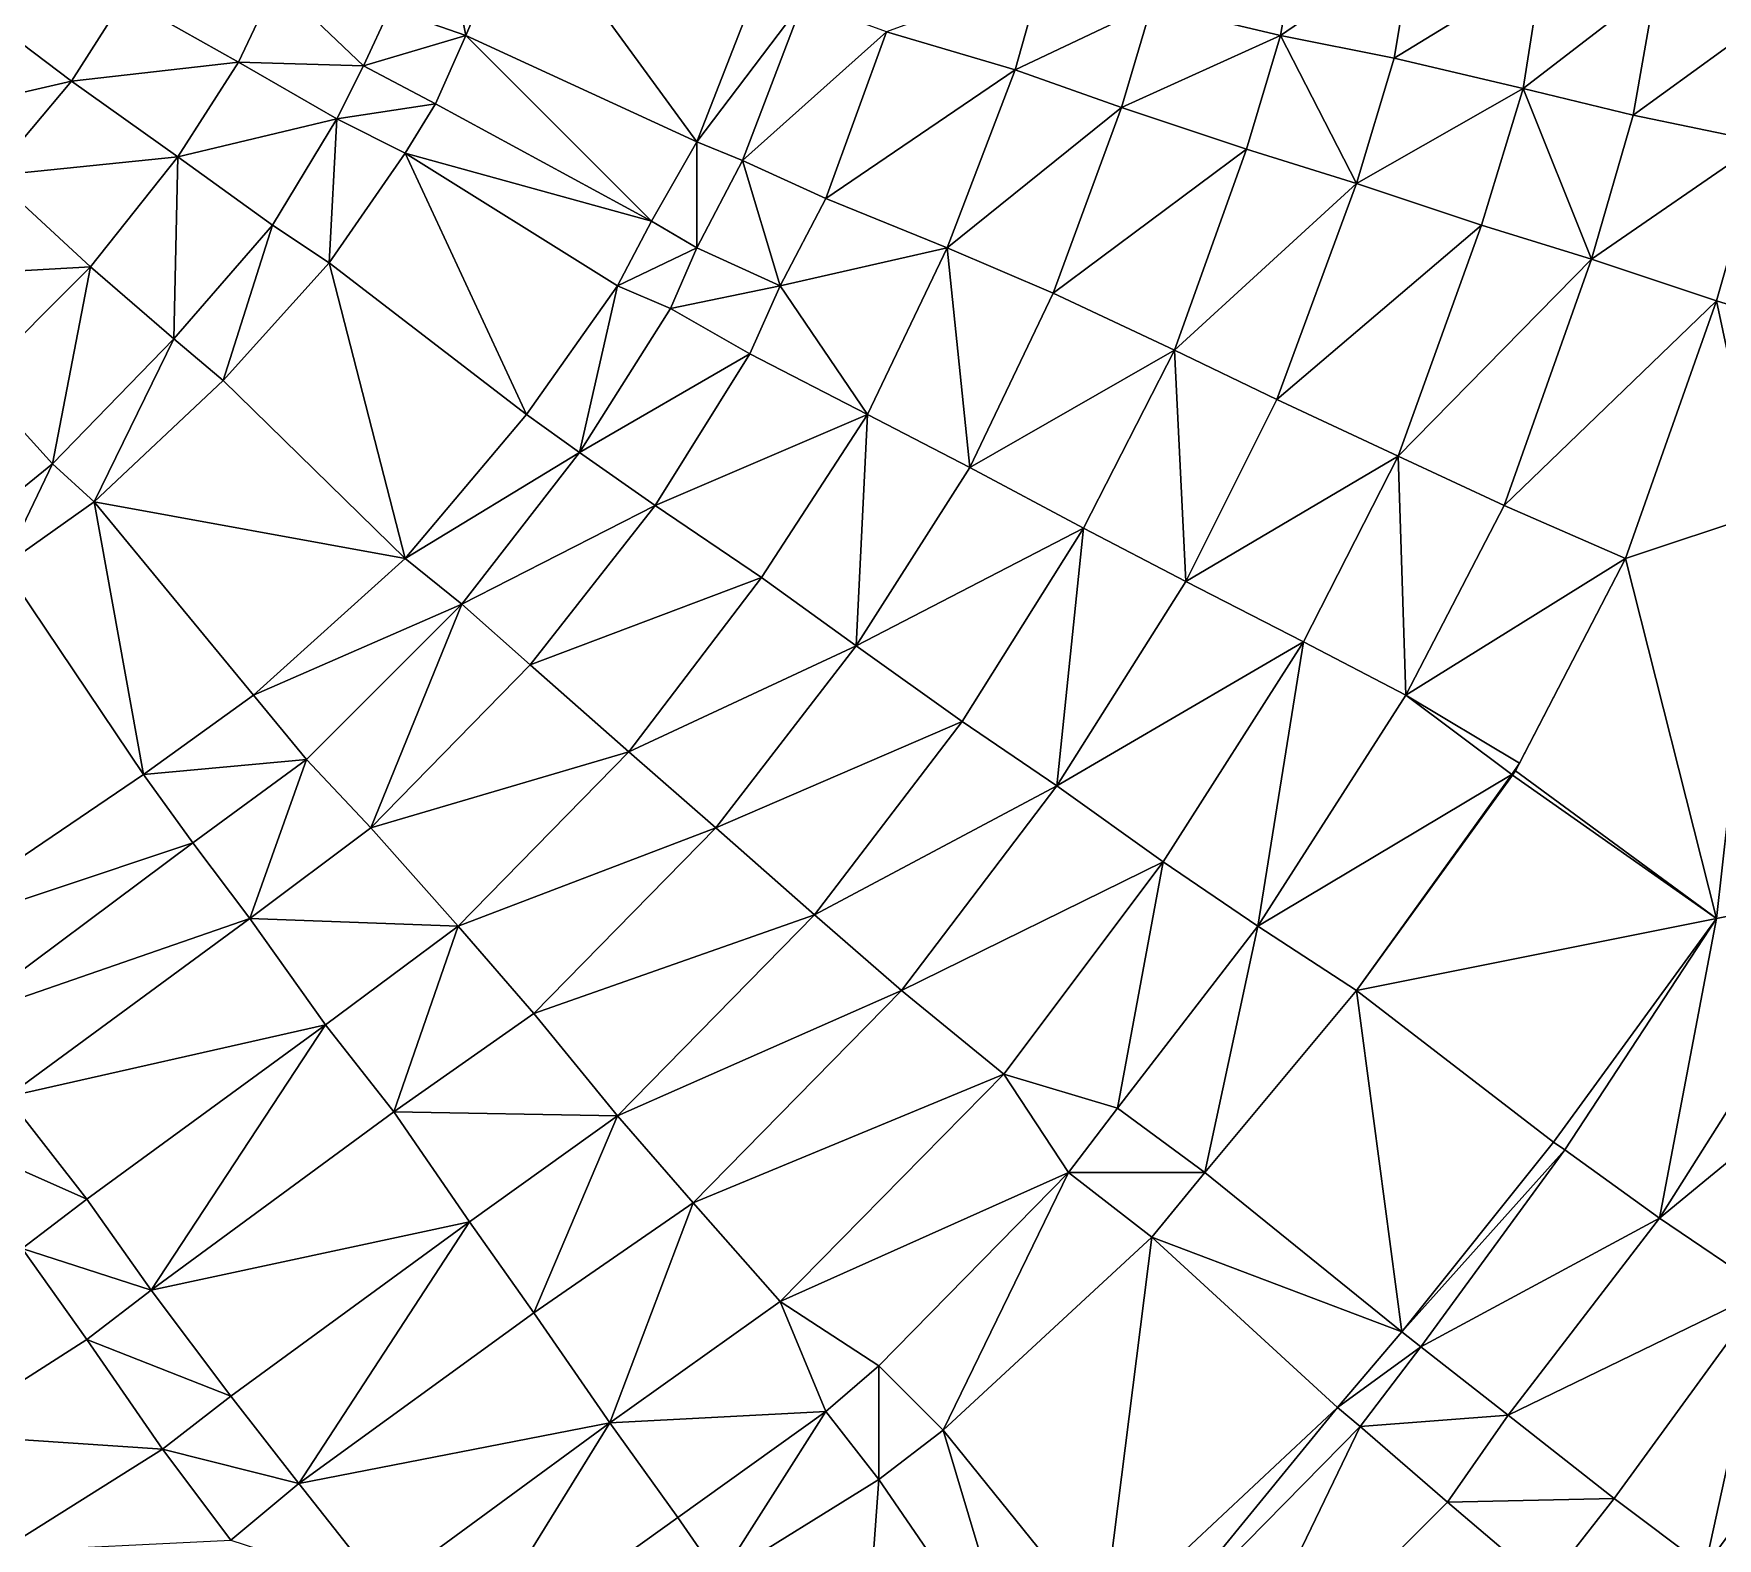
# Model space of a CAD drawing. Header units: millimetres. Extents: x 279405 to 280904, y 534349 to 535918.
# Drawn here: x 280351 to 280573.1, y 534902.3 to 535100.8 of the extents above; entities that cross this region are included whole.
import ezdxf

# ---------------------------------------------------------------- set-up
doc = ezdxf.new("R2010")
doc.units = ezdxf.units.MM
doc.layers.add('Карьер_конец_отработки', color=1, linetype='Continuous')

msp = doc.modelspace()

# ---------------------------------------------------------------- linework, layer by layer
at = {"layer": 'Карьер_конец_отработки', "color": 21, "true_color": 0xff914f}
for points in [[(280407.999989, 535100.5, -240.629991), (280403.999989, 535120.5, -259.999987), (280397.999989, 535104, -259.999987), (280407.999989, 535100.5, -240.629991)], [(280407.999989, 535100.5, -240.629991), (280415.499989, 535118, -239.029985), (280403.999989, 535120.5, -259.999987), (280407.999989, 535100.5, -240.629991)], [(280438.499989, 535086.5, -240.629991), (280415.499989, 535118, -239.029985), (280407.999989, 535100.5, -240.629991), (280438.499989, 535086.5, -240.629991)], [(280438.499989, 535086.5, -240.629991), (280446.499989, 535107, -239.029985), (280415.499989, 535118, -239.029985), (280438.499989, 535086.5, -240.629991)], [(280515.499989, 535100.5, -169.999987), (280517.999989, 535115, -169.999987), (280498.499989, 535104.5, -199.999987), (280515.499989, 535100.5, -169.999987)], [(280532.999989, 535112.5, -169.999987), (280517.999989, 535115, -169.999987), (280515.499989, 535100.5, -169.999987), (280532.999989, 535112.5, -169.999987)], [(280530.499989, 535097.5, -169.999987), (280532.999989, 535112.5, -169.999987), (280515.499989, 535100.5, -169.999987), (280530.499989, 535097.5, -169.999987)], [(280549.999989, 535109.5, -140.000002), (280532.999989, 535112.5, -169.999987), (280530.499989, 535097.5, -169.999987), (280549.999989, 535109.5, -140.000002)], [(280480.499989, 535096, -199.999987), (280483.999989, 535108.5, -199.999987), (280463.499989, 535101, -229.999987), (280480.499989, 535096, -199.999987)], [(280498.499989, 535104.5, -199.999987), (280483.999989, 535108.5, -199.999987), (280480.499989, 535096, -199.999987), (280498.499989, 535104.5, -199.999987)], [(280547.499989, 535093.5, -140.000002), (280549.999989, 535109.5, -140.000002), (280530.499989, 535097.5, -169.999987), (280547.499989, 535093.5, -140.000002)], [(280564.999989, 535107, -140.000002), (280549.999989, 535109.5, -140.000002), (280547.499989, 535093.5, -140.000002), (280564.999989, 535107, -140.000002)], [(280355.999989, 535094.5, -289.999987), (280362.999989, 535105.5, -289.999987), (280345.999989, 535102, -289.999987), (280355.999989, 535094.5, -289.999987)], [(280377.999989, 535097, -259.999987), (280362.999989, 535105.5, -289.999987), (280355.999989, 535094.5, -289.999987), (280377.999989, 535097, -259.999987)], [(280377.999989, 535097, -259.999987), (280382.999989, 535107.5, -259.999987), (280362.999989, 535105.5, -289.999987), (280377.999989, 535097, -259.999987)], [(280394.499989, 535096.5, -259.999987), (280382.999989, 535107.5, -259.999987), (280377.999989, 535097, -259.999987), (280394.499989, 535096.5, -259.999987)], [(280394.499989, 535096.5, -259.999987), (280397.999989, 535104, -259.999987), (280382.999989, 535107.5, -259.999987), (280394.499989, 535096.5, -259.999987)], [(280452.499989, 535105, -229.999987), (280446.499989, 535107, -239.029985), (280438.499989, 535086.5, -240.629991), (280452.499989, 535105, -229.999987)], [(280561.999989, 535090, -140.000002), (280564.999989, 535107, -140.000002), (280547.499989, 535093.5, -140.000002), (280561.999989, 535090, -140.000002)], [(280581.999989, 535104.5, -110.000002), (280564.999989, 535107, -140.000002), (280561.999989, 535090, -140.000002), (280581.999989, 535104.5, -110.000002)], [(280407.999989, 535100.5, -240.629991), (280397.999989, 535104, -259.999987), (280394.499989, 535096.5, -259.999987), (280407.999989, 535100.5, -240.629991)], [(280444.499989, 535084, -229.999987), (280452.499989, 535105, -229.999987), (280438.499989, 535086.5, -240.629991), (280444.499989, 535084, -229.999987)], [(280463.499989, 535101, -229.999987), (280452.499989, 535105, -229.999987), (280444.499989, 535084, -229.999987), (280463.499989, 535101, -229.999987)], [(280494.499989, 535091, -199.999987), (280498.499989, 535104.5, -199.999987), (280480.499989, 535096, -199.999987), (280494.499989, 535091, -199.999987)], [(280515.499989, 535100.5, -169.999987), (280498.499989, 535104.5, -199.999987), (280494.499989, 535091, -199.999987), (280515.499989, 535100.5, -169.999987)], [(280578.999989, 535086.5, -110.000002), (280581.999989, 535104.5, -110.000002), (280561.999989, 535090, -140.000002), (280578.999989, 535086.5, -110.000002)], [(280355.999989, 535094.5, -289.999987), (280345.999989, 535102, -289.999987), (280336.499989, 535090, -289.999987), (280355.999989, 535094.5, -289.999987)], [(280403.999989, 535091.5, -241.42), (280407.999989, 535100.5, -240.629991), (280394.499989, 535096.5, -259.999987), (280403.999989, 535091.5, -241.42)], [(280432.499989, 535076, -241.42), (280407.999989, 535100.5, -240.629991), (280403.999989, 535091.5, -241.42), (280432.499989, 535076, -241.42)], [(280432.499989, 535076, -241.42), (280438.499989, 535086.5, -240.629991), (280407.999989, 535100.5, -240.629991), (280432.499989, 535076, -241.42)], [(280455.499989, 535079, -229.999987), (280463.499989, 535101, -229.999987), (280444.499989, 535084, -229.999987), (280455.499989, 535079, -229.999987)], [(280480.499989, 535096, -199.999987), (280463.499989, 535101, -229.999987), (280455.499989, 535079, -229.999987), (280480.499989, 535096, -199.999987)], [(280510.999989, 535085.5, -169.999987), (280515.499989, 535100.5, -169.999987), (280494.499989, 535091, -199.999987), (280510.999989, 535085.5, -169.999987)], [(280525.499989, 535081, -169.999987), (280515.499989, 535100.5, -169.999987), (280510.999989, 535085.5, -169.999987), (280525.499989, 535081, -169.999987)], [(280525.499989, 535081, -169.999987), (280530.499989, 535097.5, -169.999987), (280515.499989, 535100.5, -169.999987), (280525.499989, 535081, -169.999987)], [(280369.999989, 535084.5, -259.999987), (280377.999989, 535097, -259.999987), (280355.999989, 535094.5, -289.999987), (280369.999989, 535084.5, -259.999987)], [(280390.999989, 535089.5, -259.999987), (280377.999989, 535097, -259.999987), (280369.999989, 535084.5, -259.999987), (280390.999989, 535089.5, -259.999987)], [(280390.999989, 535089.5, -259.999987), (280394.499989, 535096.5, -259.999987), (280377.999989, 535097, -259.999987), (280390.999989, 535089.5, -259.999987)], [(280547.499989, 535093.5, -140.000002), (280530.499989, 535097.5, -169.999987), (280525.499989, 535081, -169.999987), (280547.499989, 535093.5, -140.000002)], [(280345.499989, 535082, -289.999987), (280355.999989, 535094.5, -289.999987), (280336.499989, 535090, -289.999987), (280345.499989, 535082, -289.999987)], [(280369.999989, 535084.5, -259.999987), (280355.999989, 535094.5, -289.999987), (280345.499989, 535082, -289.999987), (280369.999989, 535084.5, -259.999987)], [(280403.999989, 535091.5, -241.42), (280394.499989, 535096.5, -259.999987), (280390.999989, 535089.5, -259.999987), (280403.999989, 535091.5, -241.42)], [(280471.499989, 535072.500004, -199.999987), (280480.499989, 535096, -199.999987), (280455.499989, 535079, -229.999987), (280471.499989, 535072.500004, -199.999987)], [(280494.499989, 535091, -199.999987), (280480.499989, 535096, -199.999987), (280471.499989, 535072.500004, -199.999987), (280494.499989, 535091, -199.999987)], [(280541.999989, 535075.500004, -140.000002), (280547.499989, 535093.5, -140.000002), (280525.499989, 535081, -169.999987), (280541.999989, 535075.500004, -140.000002)], [(280556.499989, 535071.000004, -140.000002), (280547.499989, 535093.5, -140.000002), (280541.999989, 535075.500004, -140.000002), (280556.499989, 535071.000004, -140.000002)], [(280556.499989, 535071.000004, -140.000002), (280561.999989, 535090, -140.000002), (280547.499989, 535093.5, -140.000002), (280556.499989, 535071.000004, -140.000002)], [(280399.999989, 535085, -242.120012), (280403.999989, 535091.5, -241.42), (280390.999989, 535089.5, -259.999987), (280399.999989, 535085, -242.120012)], [(280432.499989, 535076, -241.42), (280403.999989, 535091.5, -241.42), (280399.999989, 535085, -242.120012), (280432.499989, 535076, -241.42)], [(280485.499989, 535066.500004, -199.999987), (280494.499989, 535091, -199.999987), (280471.499989, 535072.500004, -199.999987), (280485.499989, 535066.500004, -199.999987)], [(280510.999989, 535085.5, -169.999987), (280494.499989, 535091, -199.999987), (280485.499989, 535066.500004, -199.999987), (280510.999989, 535085.5, -169.999987)], [(280578.999989, 535086.5, -110.000002), (280561.999989, 535090, -140.000002), (280556.499989, 535071.000004, -140.000002), (280578.999989, 535086.5, -110.000002)], [(280382.499989, 535075.500004, -259.999987), (280390.999989, 535089.5, -259.999987), (280369.999989, 535084.5, -259.999987), (280382.499989, 535075.500004, -259.999987)], [(280389.999989, 535070.500004, -243.629991), (280390.999989, 535089.5, -259.999987), (280382.499989, 535075.500004, -259.999987), (280389.999989, 535070.500004, -243.629991)], [(280399.999989, 535085, -242.120012), (280390.999989, 535089.5, -259.999987), (280389.999989, 535070.500004, -243.629991), (280399.999989, 535085, -242.120012)], [(280438.499989, 535072.500004, -229.999987), (280438.499989, 535086.5, -240.629991), (280432.499989, 535076, -241.42), (280438.499989, 535072.500004, -229.999987)], [(280444.499989, 535084, -229.999987), (280438.499989, 535086.5, -240.629991), (280438.499989, 535072.500004, -229.999987), (280444.499989, 535084, -229.999987)], [(280501.499989, 535059.000004, -169.999987), (280510.999989, 535085.5, -169.999987), (280485.499989, 535066.500004, -199.999987), (280501.499989, 535059.000004, -169.999987)], [(280525.499989, 535081, -169.999987), (280510.999989, 535085.5, -169.999987), (280501.499989, 535059.000004, -169.999987), (280525.499989, 535081, -169.999987)], [(280572.999989, 535065.500004, -110.000002), (280578.999989, 535086.5, -110.000002), (280556.499989, 535071.000004, -140.000002), (280572.999989, 535065.500004, -110.000002)], [(280587.499989, 535061.000004, -110.000002), (280578.999989, 535086.5, -110.000002), (280572.999989, 535065.500004, -110.000002), (280587.499989, 535061.000004, -110.000002)], [(280358.499989, 535070.000004, -259.999987), (280369.999989, 535084.5, -259.999987), (280345.499989, 535082, -289.999987), (280358.499989, 535070.000004, -259.999987)], [(280369.499989, 535060.500004, -259.999987), (280369.999989, 535084.5, -259.999987), (280358.499989, 535070.000004, -259.999987), (280369.499989, 535060.500004, -259.999987)], [(280382.499989, 535075.500004, -259.999987), (280369.999989, 535084.5, -259.999987), (280369.499989, 535060.500004, -259.999987), (280382.499989, 535075.500004, -259.999987)], [(280415.999989, 535050.500004, -243.629991), (280399.999989, 535085, -242.120012), (280389.999989, 535070.500004, -243.629991), (280415.999989, 535050.500004, -243.629991)], [(280415.999989, 535050.500004, -243.629991), (280427.999989, 535067.500004, -242.120012), (280399.999989, 535085, -242.120012), (280415.999989, 535050.500004, -243.629991)], [(280427.999989, 535067.500004, -242.120012), (280432.499989, 535076, -241.42), (280399.999989, 535085, -242.120012), (280427.999989, 535067.500004, -242.120012)], [(280449.499989, 535067.500004, -229.999987), (280444.499989, 535084, -229.999987), (280438.499989, 535072.500004, -229.999987), (280449.499989, 535067.500004, -229.999987)], [(280449.499989, 535067.500004, -229.999987), (280455.499989, 535079, -229.999987), (280444.499989, 535084, -229.999987), (280449.499989, 535067.500004, -229.999987)], [(280358.499989, 535070.000004, -259.999987), (280345.499989, 535082, -289.999987), (280331.999989, 535068.500004, -289.999987), (280358.499989, 535070.000004, -259.999987)], [(280471.499989, 535072.500004, -199.999987), (280455.499989, 535079, -229.999987), (280449.499989, 535067.500004, -229.999987), (280471.499989, 535072.500004, -199.999987)], [(280514.999989, 535052.500004, -169.999987), (280525.499989, 535081, -169.999987), (280501.499989, 535059.000004, -169.999987), (280514.999989, 535052.500004, -169.999987)], [(280541.999989, 535075.500004, -140.000002), (280525.499989, 535081, -169.999987), (280514.999989, 535052.500004, -169.999987), (280541.999989, 535075.500004, -140.000002)], [(280375.999989, 535055.000004, -245.460009), (280382.499989, 535075.500004, -259.999987), (280369.499989, 535060.500004, -259.999987), (280375.999989, 535055.000004, -245.460009)], [(280389.999989, 535070.500004, -243.629991), (280382.499989, 535075.500004, -259.999987), (280375.999989, 535055.000004, -245.460009), (280389.999989, 535070.500004, -243.629991)], [(280438.499989, 535072.500004, -229.999987), (280432.499989, 535076, -241.42), (280427.999989, 535067.500004, -242.120012), (280438.499989, 535072.500004, -229.999987)], [(280530.999989, 535045.000004, -140.000002), (280541.999989, 535075.500004, -140.000002), (280514.999989, 535052.500004, -169.999987), (280530.999989, 535045.000004, -140.000002)], [(280556.499989, 535071.000004, -140.000002), (280541.999989, 535075.500004, -140.000002), (280530.999989, 535045.000004, -140.000002), (280556.499989, 535071.000004, -140.000002)], [(280434.999989, 535064.500004, -229.999987), (280438.499989, 535072.500004, -229.999987), (280427.999989, 535067.500004, -242.120012), (280434.999989, 535064.500004, -229.999987)], [(280449.499989, 535067.500004, -229.999987), (280438.499989, 535072.500004, -229.999987), (280434.999989, 535064.500004, -229.999987), (280449.499989, 535067.500004, -229.999987)], [(280460.999989, 535050.500004, -199.999987), (280471.499989, 535072.500004, -199.999987), (280449.499989, 535067.500004, -229.999987), (280460.999989, 535050.500004, -199.999987)], [(280474.499989, 535043.500004, -199.999987), (280471.499989, 535072.500004, -199.999987), (280460.999989, 535050.500004, -199.999987), (280474.499989, 535043.500004, -199.999987)], [(280474.499989, 535043.500004, -199.999987), (280485.499989, 535066.500004, -199.999987), (280471.499989, 535072.500004, -199.999987), (280474.499989, 535043.500004, -199.999987)], [(280343.499989, 535055.000004, -259.999987), (280358.499989, 535070.000004, -259.999987), (280331.999989, 535068.500004, -289.999987), (280343.499989, 535055.000004, -259.999987)], [(280353.499989, 535044.000004, -259.999987), (280358.499989, 535070.000004, -259.999987), (280343.499989, 535055.000004, -259.999987), (280353.499989, 535044.000004, -259.999987)], [(280369.499989, 535060.500004, -259.999987), (280358.499989, 535070.000004, -259.999987), (280353.499989, 535044.000004, -259.999987), (280369.499989, 535060.500004, -259.999987)], [(280399.999989, 535031.500004, -245.460009), (280389.999989, 535070.500004, -243.629991), (280375.999989, 535055.000004, -245.460009), (280399.999989, 535031.500004, -245.460009)], [(280399.999989, 535031.500004, -245.460009), (280415.999989, 535050.500004, -243.629991), (280389.999989, 535070.500004, -243.629991), (280399.999989, 535031.500004, -245.460009)], [(280544.999989, 535038.500004, -140.000002), (280556.499989, 535071.000004, -140.000002), (280530.999989, 535045.000004, -140.000002), (280544.999989, 535038.500004, -140.000002)], [(280572.999989, 535065.500004, -110.000002), (280556.499989, 535071.000004, -140.000002), (280544.999989, 535038.500004, -140.000002), (280572.999989, 535065.500004, -110.000002)], [(280422.999989, 535045.500004, -229.999987), (280427.999989, 535067.500004, -242.120012), (280415.999989, 535050.500004, -243.629991), (280422.999989, 535045.500004, -229.999987)], [(280434.999989, 535064.500004, -229.999987), (280427.999989, 535067.500004, -242.120012), (280422.999989, 535045.500004, -229.999987), (280434.999989, 535064.500004, -229.999987)], [(280445.499989, 535058.500004, -229.999987), (280449.499989, 535067.500004, -229.999987), (280434.999989, 535064.500004, -229.999987), (280445.499989, 535058.500004, -229.999987)], [(280460.999989, 535050.500004, -199.999987), (280449.499989, 535067.500004, -229.999987), (280445.499989, 535058.500004, -229.999987), (280460.999989, 535050.500004, -199.999987)], [(280501.499989, 535059.000004, -169.999987), (280485.499989, 535066.500004, -199.999987), (280474.499989, 535043.500004, -199.999987), (280501.499989, 535059.000004, -169.999987)], [(280445.499989, 535058.500004, -229.999987), (280434.999989, 535064.500004, -229.999987), (280422.999989, 535045.500004, -229.999987), (280445.499989, 535058.500004, -229.999987)], [(280560.999989, 535031.500004, -110.000002), (280572.999989, 535065.500004, -110.000002), (280544.999989, 535038.500004, -140.000002), (280560.999989, 535031.500004, -110.000002)], [(280578.999989, 535037.500004, -110.000002), (280572.999989, 535065.500004, -110.000002), (280560.999989, 535031.500004, -110.000002), (280578.999989, 535037.500004, -110.000002)], [(280578.999989, 535037.500004, -110.000002), (280587.499989, 535061.000004, -110.000002), (280572.999989, 535065.500004, -110.000002), (280578.999989, 535037.500004, -110.000002)], [(280358.999989, 535039.000004, -247.550005), (280369.499989, 535060.500004, -259.999987), (280353.499989, 535044.000004, -259.999987), (280358.999989, 535039.000004, -247.550005)], [(280375.999989, 535055.000004, -245.460009), (280369.499989, 535060.500004, -259.999987), (280358.999989, 535039.000004, -247.550005), (280375.999989, 535055.000004, -245.460009)], [(280489.499989, 535035.500004, -169.999987), (280501.499989, 535059.000004, -169.999987), (280474.499989, 535043.500004, -199.999987), (280489.499989, 535035.500004, -169.999987)], [(280502.999989, 535028.500004, -169.999987), (280501.499989, 535059.000004, -169.999987), (280489.499989, 535035.500004, -169.999987), (280502.999989, 535028.500004, -169.999987)], [(280502.999989, 535028.500004, -169.999987), (280514.999989, 535052.500004, -169.999987), (280501.499989, 535059.000004, -169.999987), (280502.999989, 535028.500004, -169.999987)], [(280432.999989, 535038.500004, -229.999987), (280445.499989, 535058.500004, -229.999987), (280422.999989, 535045.500004, -229.999987), (280432.999989, 535038.500004, -229.999987)], [(280460.999989, 535050.500004, -199.999987), (280445.499989, 535058.500004, -229.999987), (280432.999989, 535038.500004, -229.999987), (280460.999989, 535050.500004, -199.999987)], [(280353.499989, 535044.000004, -259.999987), (280343.499989, 535055.000004, -259.999987), (280342.999989, 535035.500004, -259.999987), (280353.499989, 535044.000004, -259.999987)], [(280399.999989, 535031.500004, -245.460009), (280375.999989, 535055.000004, -245.460009), (280358.999989, 535039.000004, -247.550005), (280399.999989, 535031.500004, -245.460009)], [(280530.999989, 535045.000004, -140.000002), (280514.999989, 535052.500004, -169.999987), (280502.999989, 535028.500004, -169.999987), (280530.999989, 535045.000004, -140.000002)], [(280422.999989, 535045.500004, -229.999987), (280415.999989, 535050.500004, -243.629991), (280399.999989, 535031.500004, -245.460009), (280422.999989, 535045.500004, -229.999987)], [(280446.999989, 535029.000004, -199.999987), (280460.999989, 535050.500004, -199.999987), (280432.999989, 535038.500004, -229.999987), (280446.999989, 535029.000004, -199.999987)], [(280459.499989, 535020.000004, -199.999987), (280460.999989, 535050.500004, -199.999987), (280446.999989, 535029.000004, -199.999987), (280459.499989, 535020.000004, -199.999987)], [(280474.499989, 535043.500004, -199.999987), (280460.999989, 535050.500004, -199.999987), (280459.499989, 535020.000004, -199.999987), (280474.499989, 535043.500004, -199.999987)], [(280346.999989, 535030.500004, -248.810015), (280353.499989, 535044.000004, -259.999987), (280342.999989, 535035.500004, -259.999987), (280346.999989, 535030.500004, -248.810015)], [(280358.999989, 535039.000004, -247.550005), (280353.499989, 535044.000004, -259.999987), (280346.999989, 535030.500004, -248.810015), (280358.999989, 535039.000004, -247.550005)], [(280407.499989, 535025.500004, -229.999987), (280422.999989, 535045.500004, -229.999987), (280399.999989, 535031.500004, -245.460009), (280407.499989, 535025.500004, -229.999987)], [(280432.999989, 535038.500004, -229.999987), (280422.999989, 535045.500004, -229.999987), (280407.499989, 535025.500004, -229.999987), (280432.999989, 535038.500004, -229.999987)], [(280489.499989, 535035.500004, -169.999987), (280474.499989, 535043.500004, -199.999987), (280459.499989, 535020.000004, -199.999987), (280489.499989, 535035.500004, -169.999987)], [(280518.499989, 535020.500004, -140.000002), (280530.999989, 535045.000004, -140.000002), (280502.999989, 535028.500004, -169.999987), (280518.499989, 535020.500004, -140.000002)], [(280531.999989, 535013.500004, -140.000002), (280530.999989, 535045.000004, -140.000002), (280518.499989, 535020.500004, -140.000002), (280531.999989, 535013.500004, -140.000002)], [(280531.999989, 535013.500004, -140.000002), (280544.999989, 535038.500004, -140.000002), (280530.999989, 535045.000004, -140.000002), (280531.999989, 535013.500004, -140.000002)], [(280365.499989, 535003.000004, -248.810015), (280358.999989, 535039.000004, -247.550005), (280346.999989, 535030.500004, -248.810015), (280365.499989, 535003.000004, -248.810015)], [(280365.499989, 535003.000004, -248.810015), (280379.999989, 535013.500004, -247.550005), (280358.999989, 535039.000004, -247.550005), (280365.499989, 535003.000004, -248.810015)], [(280379.999989, 535013.500004, -247.550005), (280399.999989, 535031.500004, -245.460009), (280358.999989, 535039.000004, -247.550005), (280379.999989, 535013.500004, -247.550005)], [(280416.499989, 535017.500004, -229.999987), (280432.999989, 535038.500004, -229.999987), (280407.499989, 535025.500004, -229.999987), (280416.499989, 535017.500004, -229.999987)], [(280446.999989, 535029.000004, -199.999987), (280432.999989, 535038.500004, -229.999987), (280416.499989, 535017.500004, -229.999987), (280446.999989, 535029.000004, -199.999987)], [(280560.999989, 535031.500004, -110.000002), (280544.999989, 535038.500004, -140.000002), (280531.999989, 535013.500004, -140.000002), (280560.999989, 535031.500004, -110.000002)], [(280572.999989, 534984.000004, -110.000002), (280578.999989, 535037.500004, -110.000002), (280560.999989, 535031.500004, -110.000002), (280572.999989, 534984.000004, -110.000002)], [(280592.999989, 534988.000004, -110.000002), (280578.999989, 535037.500004, -110.000002), (280572.999989, 534984.000004, -110.000002), (280592.999989, 534988.000004, -110.000002)], [(280473.499989, 535010.000004, -169.999987), (280489.499989, 535035.500004, -169.999987), (280459.499989, 535020.000004, -199.999987), (280473.499989, 535010.000004, -169.999987)], [(280485.999989, 535001.500004, -169.999987), (280489.499989, 535035.500004, -169.999987), (280473.499989, 535010.000004, -169.999987), (280485.999989, 535001.500004, -169.999987)], [(280502.999989, 535028.500004, -169.999987), (280489.499989, 535035.500004, -169.999987), (280485.999989, 535001.500004, -169.999987), (280502.999989, 535028.500004, -169.999987)], [(280365.499989, 535003.000004, -248.810015), (280346.999989, 535030.500004, -248.810015), (280332.999989, 534981.000004, -252.400011), (280365.499989, 535003.000004, -248.810015)], [(280407.499989, 535025.500004, -229.999987), (280399.999989, 535031.500004, -245.460009), (280379.999989, 535013.500004, -247.550005), (280407.499989, 535025.500004, -229.999987)], [(280546.999989, 535004.500004, -110.000002), (280560.999989, 535031.500004, -110.000002), (280531.999989, 535013.500004, -140.000002), (280546.999989, 535004.500004, -110.000002)], [(280546.999989, 535004.500004, -110.000002), (280546.499989, 535003.500004, -110.000002), (280560.999989, 535031.500004, -110.000002), (280546.999989, 535004.500004, -110.000002)], [(280572.999989, 534984.000004, -110.000002), (280560.999989, 535031.500004, -110.000002), (280546.499989, 535003.500004, -110.000002), (280572.999989, 534984.000004, -110.000002)], [(280429.499989, 535006.000004, -199.999987), (280446.999989, 535029.000004, -199.999987), (280416.499989, 535017.500004, -229.999987), (280429.499989, 535006.000004, -199.999987)], [(280459.499989, 535020.000004, -199.999987), (280446.999989, 535029.000004, -199.999987), (280429.499989, 535006.000004, -199.999987), (280459.499989, 535020.000004, -199.999987)], [(280518.499989, 535020.500004, -140.000002), (280502.999989, 535028.500004, -169.999987), (280485.999989, 535001.500004, -169.999987), (280518.499989, 535020.500004, -140.000002)], [(280386.999989, 535005.000004, -229.999987), (280407.499989, 535025.500004, -229.999987), (280379.999989, 535013.500004, -247.550005), (280386.999989, 535005.000004, -229.999987)], [(280395.499989, 534996.000004, -229.999987), (280407.499989, 535025.500004, -229.999987), (280386.999989, 535005.000004, -229.999987), (280395.499989, 534996.000004, -229.999987)], [(280416.499989, 535017.500004, -229.999987), (280407.499989, 535025.500004, -229.999987), (280395.499989, 534996.000004, -229.999987), (280416.499989, 535017.500004, -229.999987)], [(280440.999989, 534996.000004, -199.999987), (280459.499989, 535020.000004, -199.999987), (280429.499989, 535006.000004, -199.999987), (280440.999989, 534996.000004, -199.999987)], [(280473.499989, 535010.000004, -169.999987), (280459.499989, 535020.000004, -199.999987), (280440.999989, 534996.000004, -199.999987), (280473.499989, 535010.000004, -169.999987)], [(280499.999989, 534991.500004, -140.000002), (280518.499989, 535020.500004, -140.000002), (280485.999989, 535001.500004, -169.999987), (280499.999989, 534991.500004, -140.000002)], [(280512.499989, 534983.000004, -140.000002), (280518.499989, 535020.500004, -140.000002), (280499.999989, 534991.500004, -140.000002), (280512.499989, 534983.000004, -140.000002)], [(280531.999989, 535013.500004, -140.000002), (280518.499989, 535020.500004, -140.000002), (280512.499989, 534983.000004, -140.000002), (280531.999989, 535013.500004, -140.000002)], [(280429.499989, 535006.000004, -199.999987), (280416.499989, 535017.500004, -229.999987), (280395.499989, 534996.000004, -229.999987), (280429.499989, 535006.000004, -199.999987)], [(280386.999989, 535005.000004, -229.999987), (280379.999989, 535013.500004, -247.550005), (280365.499989, 535003.000004, -248.810015), (280386.999989, 535005.000004, -229.999987)], [(280545.999989, 535003.000004, -110.000002), (280531.999989, 535013.500004, -140.000002), (280512.499989, 534983.000004, -140.000002), (280545.999989, 535003.000004, -110.000002)], [(280545.999989, 535003.000004, -110.000002), (280546.999989, 535004.500004, -110.000002), (280531.999989, 535013.500004, -140.000002), (280545.999989, 535003.000004, -110.000002)], [(280453.999989, 534984.500004, -169.999987), (280473.499989, 535010.000004, -169.999987), (280440.999989, 534996.000004, -199.999987), (280453.999989, 534984.500004, -169.999987)], [(280485.999989, 535001.500004, -169.999987), (280473.499989, 535010.000004, -169.999987), (280453.999989, 534984.500004, -169.999987), (280485.999989, 535001.500004, -169.999987)], [(280406.999989, 534983.000004, -199.999987), (280429.499989, 535006.000004, -199.999987), (280395.499989, 534996.000004, -229.999987), (280406.999989, 534983.000004, -199.999987)], [(280440.999989, 534996.000004, -199.999987), (280429.499989, 535006.000004, -199.999987), (280406.999989, 534983.000004, -199.999987), (280440.999989, 534996.000004, -199.999987)], [(280371.999989, 534994.000004, -229.999987), (280386.999989, 535005.000004, -229.999987), (280365.499989, 535003.000004, -248.810015), (280371.999989, 534994.000004, -229.999987)], [(280379.499989, 534984.000004, -229.999987), (280386.999989, 535005.000004, -229.999987), (280371.999989, 534994.000004, -229.999987), (280379.499989, 534984.000004, -229.999987)], [(280395.499989, 534996.000004, -229.999987), (280386.999989, 535005.000004, -229.999987), (280379.499989, 534984.000004, -229.999987), (280395.499989, 534996.000004, -229.999987)], [(280546.499989, 535003.500004, -110.000002), (280546.999989, 535004.500004, -110.000002), (280545.999989, 535003.000004, -110.000002), (280546.499989, 535003.500004, -110.000002)], [(280546.09142, 535002.935703, -110.058763), (280546.499989, 535003.500004, -110.000002), (280545.999989, 535003.000004, -110.000002), (280546.09142, 535002.935703, -110.058763)], [(280572.999989, 534984.000004, -110.000002), (280546.499989, 535003.500004, -110.000002), (280546.09142, 535002.935703, -110.058763), (280572.999989, 534984.000004, -110.000002)], [(280371.999989, 534994.000004, -229.999987), (280365.499989, 535003.000004, -248.810015), (280332.999989, 534981.000004, -252.400011), (280371.999989, 534994.000004, -229.999987)], [(280465.499989, 534974.500004, -169.999987), (280485.999989, 535001.500004, -169.999987), (280453.999989, 534984.500004, -169.999987), (280465.499989, 534974.500004, -169.999987)], [(280499.999989, 534991.500004, -140.000002), (280485.999989, 535001.500004, -169.999987), (280465.499989, 534974.500004, -169.999987), (280499.999989, 534991.500004, -140.000002)], [(280525.499989, 534974.500004, -113.020006), (280545.999989, 535003.000004, -110.000002), (280512.499989, 534983.000004, -140.000002), (280525.499989, 534974.500004, -113.020006)], [(280546.090932, 535002.935169, -110.029436), (280545.999989, 535003.000004, -110.000002), (280525.499989, 534974.500004, -113.020006), (280546.090932, 535002.935169, -110.029436)], [(280572.999989, 534984.000004, -110.000002), (280546.090932, 535002.935169, -110.029436), (280525.499989, 534974.500004, -113.020006), (280572.999989, 534984.000004, -110.000002)], [(280546.090932, 535002.935169, -110.029436), (280546.09142, 535002.935703, -110.058763), (280545.999989, 535003.000004, -110.000002), (280546.090932, 535002.935169, -110.029436)], [(280546.090932, 535002.935169, -110.029436), (280572.999989, 534984.000004, -110.000002), (280546.09142, 535002.935703, -110.058763), (280546.090932, 535002.935169, -110.029436)], [(280406.999989, 534983.000004, -199.999987), (280395.499989, 534996.000004, -229.999987), (280379.499989, 534984.000004, -229.999987), (280406.999989, 534983.000004, -199.999987)], [(280416.999989, 534971.500004, -199.999987), (280440.999989, 534996.000004, -199.999987), (280406.999989, 534983.000004, -199.999987), (280416.999989, 534971.500004, -199.999987)], [(280453.999989, 534984.500004, -169.999987), (280440.999989, 534996.000004, -199.999987), (280416.999989, 534971.500004, -199.999987), (280453.999989, 534984.500004, -169.999987)], [(280340.499989, 534970.500004, -229.999987), (280371.999989, 534994.000004, -229.999987), (280332.999989, 534981.000004, -252.400011), (280340.499989, 534970.500004, -229.999987)], [(280379.499989, 534984.000004, -229.999987), (280371.999989, 534994.000004, -229.999987), (280340.499989, 534970.500004, -229.999987), (280379.499989, 534984.000004, -229.999987)], [(280478.999989, 534963.500004, -140.000002), (280499.999989, 534991.500004, -140.000002), (280465.499989, 534974.500004, -169.999987), (280478.999989, 534963.500004, -140.000002)], [(280493.999989, 534959.000004, -140.000002), (280499.999989, 534991.500004, -140.000002), (280478.999989, 534963.500004, -140.000002), (280493.999989, 534959.000004, -140.000002)], [(280512.499989, 534983.000004, -140.000002), (280499.999989, 534991.500004, -140.000002), (280493.999989, 534959.000004, -140.000002), (280512.499989, 534983.000004, -140.000002)], [(280607.999989, 534979.500004, -80.000002), (280592.999989, 534988.000004, -110.000002), (280565.499989, 534944.500004, -110.000002), (280607.999989, 534979.500004, -80.000002)], [(280592.999989, 534988.000004, -110.000002), (280572.999989, 534984.000004, -110.000002), (280565.499989, 534944.500004, -110.000002), (280592.999989, 534988.000004, -110.000002)], [(280347.499989, 534960.500004, -229.999987), (280379.499989, 534984.000004, -229.999987), (280340.499989, 534970.500004, -229.999987), (280347.499989, 534960.500004, -229.999987)], [(280389.499989, 534970.000004, -199.999987), (280379.499989, 534984.000004, -229.999987), (280347.499989, 534960.500004, -229.999987), (280389.499989, 534970.000004, -199.999987)], [(280389.499989, 534970.000004, -199.999987), (280406.999989, 534983.000004, -199.999987), (280379.499989, 534984.000004, -229.999987), (280389.499989, 534970.000004, -199.999987)], [(280427.999989, 534958.000004, -169.999987), (280453.999989, 534984.500004, -169.999987), (280416.999989, 534971.500004, -199.999987), (280427.999989, 534958.000004, -169.999987)], [(280465.499989, 534974.500004, -169.999987), (280453.999989, 534984.500004, -169.999987), (280427.999989, 534958.000004, -169.999987), (280465.499989, 534974.500004, -169.999987)], [(280551.499989, 534954.500004, -113.020006), (280572.999989, 534984.000004, -110.000002), (280525.499989, 534974.500004, -113.020006), (280551.499989, 534954.500004, -113.020006)], [(280552.999989, 534953.500004, -110.000002), (280572.999989, 534984.000004, -110.000002), (280551.499989, 534954.500004, -113.020006), (280552.999989, 534953.500004, -110.000002)], [(280565.499989, 534944.500004, -110.000002), (280572.999989, 534984.000004, -110.000002), (280552.999989, 534953.500004, -110.000002), (280565.499989, 534944.500004, -110.000002)], [(280398.499989, 534958.500004, -199.999987), (280406.999989, 534983.000004, -199.999987), (280389.499989, 534970.000004, -199.999987), (280398.499989, 534958.500004, -199.999987)], [(280416.999989, 534971.500004, -199.999987), (280406.999989, 534983.000004, -199.999987), (280398.499989, 534958.500004, -199.999987), (280416.999989, 534971.500004, -199.999987)], [(280505.499989, 534950.500004, -115.569994), (280512.499989, 534983.000004, -140.000002), (280493.999989, 534959.000004, -140.000002), (280505.499989, 534950.500004, -115.569994)], [(280525.499989, 534974.500004, -113.020006), (280512.499989, 534983.000004, -140.000002), (280505.499989, 534950.500004, -115.569994), (280525.499989, 534974.500004, -113.020006)], [(280579.499989, 534935.000004, -80.000002), (280607.999989, 534979.500004, -80.000002), (280565.499989, 534944.500004, -110.000002), (280579.499989, 534935.000004, -80.000002)], [(280437.999989, 534946.500004, -169.999987), (280465.499989, 534974.500004, -169.999987), (280427.999989, 534958.000004, -169.999987), (280437.999989, 534946.500004, -169.999987)], [(280478.999989, 534963.500004, -140.000002), (280465.499989, 534974.500004, -169.999987), (280437.999989, 534946.500004, -169.999987), (280478.999989, 534963.500004, -140.000002)], [(280531.499989, 534929.500004, -115.569994), (280525.499989, 534974.500004, -113.020006), (280505.499989, 534950.500004, -115.569994), (280531.499989, 534929.500004, -115.569994)], [(280531.499989, 534929.500004, -115.569994), (280551.499989, 534954.500004, -113.020006), (280525.499989, 534974.500004, -113.020006), (280531.499989, 534929.500004, -115.569994)], [(280357.999989, 534947.000004, -199.999987), (280389.499989, 534970.000004, -199.999987), (280347.499989, 534960.500004, -229.999987), (280357.999989, 534947.000004, -199.999987)], [(280366.499989, 534935.000004, -199.999987), (280389.499989, 534970.000004, -199.999987), (280357.999989, 534947.000004, -199.999987), (280366.499989, 534935.000004, -199.999987)], [(280398.499989, 534958.500004, -199.999987), (280389.499989, 534970.000004, -199.999987), (280366.499989, 534935.000004, -199.999987), (280398.499989, 534958.500004, -199.999987)], [(280427.999989, 534958.000004, -169.999987), (280416.999989, 534971.500004, -199.999987), (280398.499989, 534958.500004, -199.999987), (280427.999989, 534958.000004, -169.999987)], [(280449.499989, 534933.500004, -140.000002), (280478.999989, 534963.500004, -140.000002), (280437.999989, 534946.500004, -169.999987), (280449.499989, 534933.500004, -140.000002)], [(280487.499989, 534950.500004, -140.000002), (280478.999989, 534963.500004, -140.000002), (280449.499989, 534933.500004, -140.000002), (280487.499989, 534950.500004, -140.000002)], [(280487.499989, 534950.500004, -140.000002), (280493.999989, 534959.000004, -140.000002), (280478.999989, 534963.500004, -140.000002), (280487.499989, 534950.500004, -140.000002)], [(280357.999989, 534947.000004, -199.999987), (280347.499989, 534960.500004, -229.999987), (280339.999989, 534955.000004, -229.999987), (280357.999989, 534947.000004, -199.999987)], [(280505.499989, 534950.500004, -115.569994), (280493.999989, 534959.000004, -140.000002), (280487.499989, 534950.500004, -140.000002), (280505.499989, 534950.500004, -115.569994)], [(280408.499989, 534944.000004, -169.999987), (280398.499989, 534958.500004, -199.999987), (280366.499989, 534935.000004, -199.999987), (280408.499989, 534944.000004, -169.999987)], [(280408.499989, 534944.000004, -169.999987), (280427.999989, 534958.000004, -169.999987), (280398.499989, 534958.500004, -199.999987), (280408.499989, 534944.000004, -169.999987)], [(280416.999989, 534932.000004, -169.999987), (280427.999989, 534958.000004, -169.999987), (280408.499989, 534944.000004, -169.999987), (280416.999989, 534932.000004, -169.999987)], [(280437.999989, 534946.500004, -169.999987), (280427.999989, 534958.000004, -169.999987), (280416.999989, 534932.000004, -169.999987), (280437.999989, 534946.500004, -169.999987)], [(280349.499989, 534940.500004, -199.999987), (280357.999989, 534947.000004, -199.999987), (280339.999989, 534955.000004, -229.999987), (280349.499989, 534940.500004, -199.999987)], [(280552.999989, 534953.500004, -110.000002), (280551.499989, 534954.500004, -113.020006), (280531.499989, 534929.500004, -115.569994), (280552.999989, 534953.500004, -110.000002)], [(280533.999989, 534927.500004, -110.000002), (280552.999989, 534953.500004, -110.000002), (280531.499989, 534929.500004, -115.569994), (280533.999989, 534927.500004, -110.000002)], [(280565.499989, 534944.500004, -110.000002), (280552.999989, 534953.500004, -110.000002), (280533.999989, 534927.500004, -110.000002), (280565.499989, 534944.500004, -110.000002)], [(280462.499989, 534925.000004, -140.000002), (280487.499989, 534950.500004, -140.000002), (280449.499989, 534933.500004, -140.000002), (280462.499989, 534925.000004, -140.000002)], [(280470.999989, 534916.500004, -119.500002), (280487.499989, 534950.500004, -140.000002), (280462.499989, 534925.000004, -140.000002), (280470.999989, 534916.500004, -119.500002)], [(280498.499989, 534942.000004, -116.470003), (280487.499989, 534950.500004, -140.000002), (280470.999989, 534916.500004, -119.500002), (280498.499989, 534942.000004, -116.470003)], [(280498.499989, 534942.000004, -116.470003), (280505.499989, 534950.500004, -115.569994), (280487.499989, 534950.500004, -140.000002), (280498.499989, 534942.000004, -116.470003)], [(280531.499989, 534929.500004, -115.569994), (280505.499989, 534950.500004, -115.569994), (280498.499989, 534942.000004, -116.470003), (280531.499989, 534929.500004, -115.569994)], [(280366.499989, 534935.000004, -199.999987), (280357.999989, 534947.000004, -199.999987), (280349.499989, 534940.500004, -199.999987), (280366.499989, 534935.000004, -199.999987)], [(280426.999989, 534917.500004, -140.000002), (280437.999989, 534946.500004, -169.999987), (280416.999989, 534932.000004, -169.999987), (280426.999989, 534917.500004, -140.000002)], [(280449.499989, 534933.500004, -140.000002), (280437.999989, 534946.500004, -169.999987), (280426.999989, 534917.500004, -140.000002), (280449.499989, 534933.500004, -140.000002)], [(280376.999989, 534921.000004, -169.999987), (280408.499989, 534944.000004, -169.999987), (280366.499989, 534935.000004, -199.999987), (280376.999989, 534921.000004, -169.999987)], [(280385.999989, 534909.500004, -169.999987), (280408.499989, 534944.000004, -169.999987), (280376.999989, 534921.000004, -169.999987), (280385.999989, 534909.500004, -169.999987)], [(280416.999989, 534932.000004, -169.999987), (280408.499989, 534944.000004, -169.999987), (280385.999989, 534909.500004, -169.999987), (280416.999989, 534932.000004, -169.999987)], [(280545.499989, 534918.500004, -110.000002), (280565.499989, 534944.500004, -110.000002), (280533.999989, 534927.500004, -110.000002), (280545.499989, 534918.500004, -110.000002)], [(280579.499989, 534935.000004, -80.000002), (280565.499989, 534944.500004, -110.000002), (280545.499989, 534918.500004, -110.000002), (280579.499989, 534935.000004, -80.000002)], [(280491.999989, 534890.500004, -119.500002), (280498.499989, 534942.000004, -116.470003), (280470.999989, 534916.500004, -119.500002), (280491.999989, 534890.500004, -119.500002)], [(280522.999989, 534919.500004, -116.470003), (280498.499989, 534942.000004, -116.470003), (280491.999989, 534890.500004, -119.500002), (280522.999989, 534919.500004, -116.470003)], [(280522.999989, 534919.500004, -116.470003), (280531.499989, 534929.500004, -115.569994), (280498.499989, 534942.000004, -116.470003), (280522.999989, 534919.500004, -116.470003)], [(280357.999989, 534928.500004, -199.999987), (280349.499989, 534940.500004, -199.999987), (280338.499989, 534916.000004, -199.999987), (280357.999989, 534928.500004, -199.999987)], [(280357.999989, 534928.500004, -199.999987), (280366.499989, 534935.000004, -199.999987), (280349.499989, 534940.500004, -199.999987), (280357.999989, 534928.500004, -199.999987)], [(280376.999989, 534921.000004, -169.999987), (280366.499989, 534935.000004, -199.999987), (280357.999989, 534928.500004, -199.999987), (280376.999989, 534921.000004, -169.999987)], [(280559.499989, 534907.500004, -80.000002), (280579.499989, 534935.000004, -80.000002), (280545.499989, 534918.500004, -110.000002), (280559.499989, 534907.500004, -80.000002)], [(280571.499989, 534898.500004, -80.000002), (280579.499989, 534935.000004, -80.000002), (280559.499989, 534907.500004, -80.000002), (280571.499989, 534898.500004, -80.000002)], [(280591.999989, 534926.500004, -80.000002), (280579.499989, 534935.000004, -80.000002), (280571.499989, 534898.500004, -80.000002), (280591.999989, 534926.500004, -80.000002)], [(280455.499989, 534919.000004, -140.000002), (280449.499989, 534933.500004, -140.000002), (280426.999989, 534917.500004, -140.000002), (280455.499989, 534919.000004, -140.000002)], [(280455.499989, 534919.000004, -140.000002), (280462.499989, 534925.000004, -140.000002), (280449.499989, 534933.500004, -140.000002), (280455.499989, 534919.000004, -140.000002)], [(280426.999989, 534917.500004, -140.000002), (280416.999989, 534932.000004, -169.999987), (280385.999989, 534909.500004, -169.999987), (280426.999989, 534917.500004, -140.000002)], [(280367.999989, 534914.000004, -169.999987), (280357.999989, 534928.500004, -199.999987), (280338.499989, 534916.000004, -199.999987), (280367.999989, 534914.000004, -169.999987)], [(280367.999989, 534914.000004, -169.999987), (280376.999989, 534921.000004, -169.999987), (280357.999989, 534928.500004, -199.999987), (280367.999989, 534914.000004, -169.999987)], [(280533.999989, 534927.500004, -110.000002), (280531.499989, 534929.500004, -115.569994), (280522.999989, 534919.500004, -116.470003), (280533.999989, 534927.500004, -110.000002)], [(280525.999989, 534917.000004, -110.000002), (280533.999989, 534927.500004, -110.000002), (280522.999989, 534919.500004, -116.470003), (280525.999989, 534917.000004, -110.000002)], [(280545.499989, 534918.500004, -110.000002), (280533.999989, 534927.500004, -110.000002), (280525.999989, 534917.000004, -110.000002), (280545.499989, 534918.500004, -110.000002)], [(280600.499989, 534920.000004, -61.899996), (280591.999989, 534926.500004, -80.000002), (280571.499989, 534898.500004, -80.000002), (280600.499989, 534920.000004, -61.899996)], [(280462.499989, 534910.000004, -120.300005), (280462.499989, 534925.000004, -140.000002), (280455.499989, 534919.000004, -140.000002), (280462.499989, 534910.000004, -120.300005)], [(280470.999989, 534916.500004, -119.500002), (280462.499989, 534925.000004, -140.000002), (280462.499989, 534910.000004, -120.300005), (280470.999989, 534916.500004, -119.500002)], [(280385.999989, 534909.500004, -169.999987), (280376.999989, 534921.000004, -169.999987), (280367.999989, 534914.000004, -169.999987), (280385.999989, 534909.500004, -169.999987)], [(280435.999989, 534905.000004, -140.000002), (280455.499989, 534919.000004, -140.000002), (280426.999989, 534917.500004, -140.000002), (280435.999989, 534905.000004, -140.000002)], [(280441.499989, 534897.000004, -122.319994), (280455.499989, 534919.000004, -140.000002), (280435.999989, 534905.000004, -140.000002), (280441.499989, 534897.000004, -122.319994)], [(280462.499989, 534910.000004, -120.300005), (280455.499989, 534919.000004, -140.000002), (280441.499989, 534897.000004, -122.319994), (280462.499989, 534910.000004, -120.300005)], [(280495.999989, 534886.500004, -110.000002), (280522.999989, 534919.500004, -116.470003), (280491.999989, 534890.500004, -119.500002), (280495.999989, 534886.500004, -110.000002)], [(280525.999989, 534917.000004, -110.000002), (280522.999989, 534919.500004, -116.470003), (280495.999989, 534886.500004, -110.000002), (280525.999989, 534917.000004, -110.000002)], [(280580.999989, 534891.000004, -58.949999), (280600.499989, 534920.000004, -61.899996), (280571.499989, 534898.500004, -80.000002), (280580.999989, 534891.000004, -58.949999)], [(280396.999989, 534895.500004, -140.000002), (280426.999989, 534917.500004, -140.000002), (280385.999989, 534909.500004, -169.999987), (280396.999989, 534895.500004, -140.000002)], [(280405.999989, 534883.500004, -140.000002), (280426.999989, 534917.500004, -140.000002), (280396.999989, 534895.500004, -140.000002), (280405.999989, 534883.500004, -140.000002)], [(280435.999989, 534905.000004, -140.000002), (280426.999989, 534917.500004, -140.000002), (280405.999989, 534883.500004, -140.000002), (280435.999989, 534905.000004, -140.000002)], [(280505.999989, 534875.500004, -110.000002), (280525.999989, 534917.000004, -110.000002), (280495.999989, 534886.500004, -110.000002), (280505.999989, 534875.500004, -110.000002)], [(280537.499989, 534907.000004, -110.000002), (280525.999989, 534917.000004, -110.000002), (280505.999989, 534875.500004, -110.000002), (280537.499989, 534907.000004, -110.000002)], [(280537.499989, 534907.000004, -110.000002), (280545.499989, 534918.500004, -110.000002), (280525.999989, 534917.000004, -110.000002), (280537.499989, 534907.000004, -110.000002)], [(280559.499989, 534907.500004, -80.000002), (280545.499989, 534918.500004, -110.000002), (280537.499989, 534907.000004, -110.000002), (280559.499989, 534907.500004, -80.000002)], [(280346.499989, 534900.500004, -169.999987), (280367.999989, 534914.000004, -169.999987), (280338.499989, 534916.000004, -199.999987), (280346.499989, 534900.500004, -169.999987)], [(280480.999989, 534883.000004, -120.300005), (280470.999989, 534916.500004, -119.500002), (280462.499989, 534910.000004, -120.300005), (280480.999989, 534883.000004, -120.300005)], [(280480.999989, 534883.000004, -120.300005), (280491.999989, 534890.500004, -119.500002), (280470.999989, 534916.500004, -119.500002), (280480.999989, 534883.000004, -120.300005)], [(280376.999989, 534902.000004, -169.999987), (280367.999989, 534914.000004, -169.999987), (280346.499989, 534900.500004, -169.999987), (280376.999989, 534902.000004, -169.999987)], [(280376.999989, 534902.000004, -169.999987), (280385.999989, 534909.500004, -169.999987), (280367.999989, 534914.000004, -169.999987), (280376.999989, 534902.000004, -169.999987)], [(280396.999989, 534895.500004, -140.000002), (280385.999989, 534909.500004, -169.999987), (280376.999989, 534902.000004, -169.999987), (280396.999989, 534895.500004, -140.000002)], [(280459.499989, 534869.000004, -122.319994), (280462.499989, 534910.000004, -120.300005), (280441.499989, 534897.000004, -122.319994), (280459.499989, 534869.000004, -122.319994)], [(280480.999989, 534883.000004, -120.300005), (280462.499989, 534910.000004, -120.300005), (280459.499989, 534869.000004, -122.319994), (280480.999989, 534883.000004, -120.300005)], [(280550.499989, 534896.000004, -80.000002), (280537.499989, 534907.000004, -110.000002), (280505.999989, 534875.500004, -110.000002), (280550.499989, 534896.000004, -80.000002)], [(280550.499989, 534896.000004, -80.000002), (280559.499989, 534907.500004, -80.000002), (280537.499989, 534907.000004, -110.000002), (280550.499989, 534896.000004, -80.000002)], [(280571.499989, 534898.500004, -80.000002), (280559.499989, 534907.500004, -80.000002), (280550.499989, 534896.000004, -80.000002), (280571.499989, 534898.500004, -80.000002)], [(280441.499989, 534897.000004, -122.319994), (280435.999989, 534905.000004, -140.000002), (280405.999989, 534883.500004, -140.000002), (280441.499989, 534897.000004, -122.319994)]]:
    msp.add_3dface(points, dxfattribs=at)

doc.saveas('drawing.dxf')
